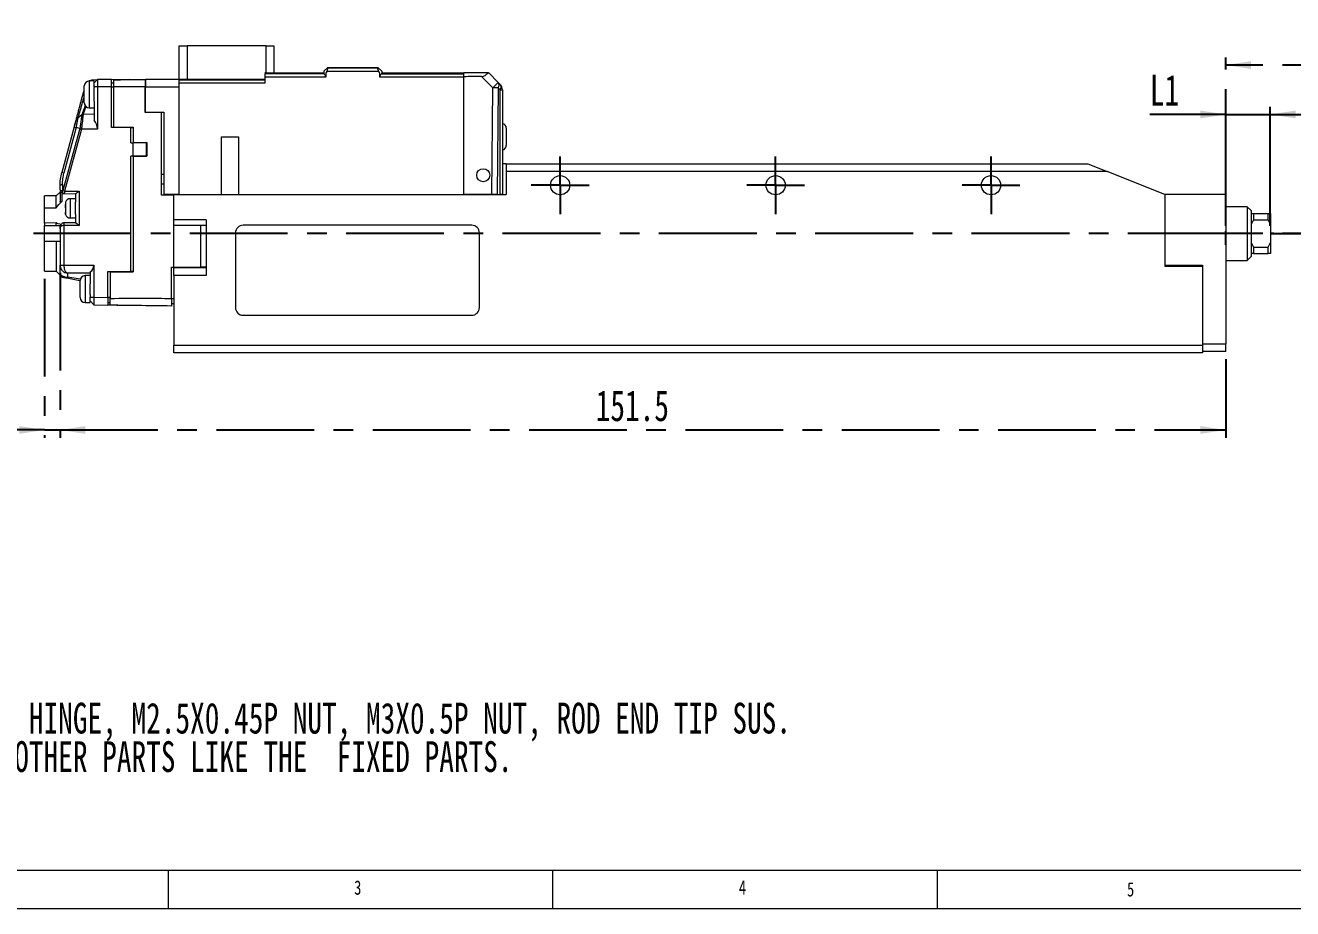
# Paper-space layout '시트2-ENG' of a CAD drawing. Header units: millimetres. Extents: x 5 to 415, y 5 to 292.
# Drawn here: x 91.4 to 256.1, y 5 to 119.8 of the extents above; entities that cross this region are included whole.
import ezdxf

# ---------------------------------------------------------------- set-up
doc = ezdxf.new("R2010")
doc.units = ezdxf.units.MM
doc.linetypes.add('CENTERX2', pattern=[20.32, 12.7, -2.54, 2.54, -2.54])
doc.layers.add('CENTER_LINE', color=7, linetype='CENTERX2')
doc.styles.add('SLDTEXTSTYLE0', font='TXT', dxfattribs={"width": 0.7})
doc.styles.add('SLDTEXTSTYLE3', font='TXT', dxfattribs={"width": 0.75})
doc.dimstyles.new('SLDDIMSTYLE0', dxfattribs={"dimtxt": 4, "dimasz": 3.302, "dimexe": 0, "dimexo": 0.0625, "dimgap": 1, "dimtad": 1, "dimrnd": 1e-09, "dimzin": 12, "dimdsep": 46, "dimtxsty": 'SLDTEXTSTYLE0', "dimsah": 1, "dimcen": 0.09, "dimadec": 0, "dimazin": 3, "dimtfac": 1, "dimtofl": 0, "dimtmove": 0, "dimatfit": 3, "dimfxl": 1, "dimfrac": 2, "dimtolj": 1, "dimtzin": 12, "dimarcsym": 0})
doc.dimstyles.new('SLDDIMSTYLE1', dxfattribs={"dimtxt": 4, "dimasz": 3.302, "dimexe": 0, "dimexo": 0.0625, "dimgap": 1, "dimtad": 1, "dimrnd": 1e-09, "dimzin": 12, "dimdsep": 46, "dimtxsty": 'SLDTEXTSTYLE0', "dimsah": 1, "dimcen": 0.09, "dimadec": 0, "dimazin": 3, "dimtfac": 1, "dimtmove": 0, "dimatfit": 0, "dimfxl": 1, "dimfrac": 2, "dimtolj": 1, "dimtzin": 12, "dimarcsym": 0})

# ---------------------------------------------------------------- blocks, each defined once
blk = doc.blocks.new('SW_NOTE_0_13')
at = {"layer": 'CENTER_LINE', "color": 0, "char_height": 4, "attachment_point": 1, "style": 'SLDTEXTSTYLE0'}
for s, insert in [('NOTE:', (0, 5.16)), ('1. ACCESSORY PART :  M2.5X0.45P SCREW, HINGE, M2.5X0.45P NUT, M3X0.5P NUT, ROD END TIP SUS.', (0, 0.16)), ('2. ACCESSORY PARTS TO BE CONNECTED TO OTHER PARTS LIKE THE  FIXED PARTS.', (0, -4.84)), ('3. UNSPECIFIED TOLERACNE TO BE 0.2MM', (0, -9.84))]:
    blk.add_mtext(s, dxfattribs=dict(at, insert=insert))
blk = doc.blocks.new('_D_61')
at = {"layer": 'CENTER_LINE'}
for p, q in [((95.94, 87.61), (95.94, 66.2)), ((93.94, 86.84), (93.94, 66.2)), ((93.94, 67.2), (86.08, 67.2)), ((93.94, 67.2), (95.94, 67.2)), ((95.94, 67.2), (102.29, 67.2))]:
    blk.add_line(p, q, dxfattribs=at)
for points in [[(93.94, 67.2), (90.64, 67.71), (90.64, 66.7)], [(95.94, 67.2), (99.25, 66.7), (99.25, 67.71)]]:
    blk.add_solid(points, dxfattribs=at)
at = {"layer": 'CENTER_LINE', "insert": (86.08, 72.36), "char_height": 4, "attachment_point": 1, "style": 'SLDTEXTSTYLE0'}
blk.add_mtext('2', dxfattribs=at)
blk = doc.blocks.new('_D_62')
at = {"layer": 'CENTER_LINE'}
for p, q in [((95.94, 87.61), (95.94, 66.2)), ((247.44, 76.41), (247.44, 66.2)), ((95.94, 67.2), (247.44, 67.2))]:
    blk.add_line(p, q, dxfattribs=at)
for points in [[(95.94, 67.2), (99.25, 66.7), (99.25, 67.71)], [(247.44, 67.2), (244.14, 67.71), (244.14, 66.7)]]:
    blk.add_solid(points, dxfattribs=at)
at = {"layer": 'CENTER_LINE', "insert": (165.56, 72.36), "char_height": 4, "attachment_point": 1, "style": 'SLDTEXTSTYLE0'}
blk.add_mtext('151.5', dxfattribs=at)
blk = doc.blocks.new('_D_63')
at = {"layer": 'CENTER_LINE'}
for p, q in [((247.44, 98.81), (247.44, 109.2)), ((253.24, 96.32), (253.24, 109.2)), ((247.44, 108.2), (237.59, 108.2)), ((247.44, 108.2), (253.24, 108.2)), ((253.24, 108.2), (259.59, 108.2))]:
    blk.add_line(p, q, dxfattribs=at)
for points in [[(247.44, 108.2), (244.14, 108.71), (244.14, 107.69)], [(253.24, 108.2), (256.55, 107.69), (256.55, 108.71)]]:
    blk.add_solid(points, dxfattribs=at)
at = {"layer": 'CENTER_LINE', "insert": (237.59, 113.35), "char_height": 4, "attachment_point": 1, "style": 'SLDTEXTSTYLE0'}
blk.add_mtext('L1', dxfattribs=at)
blk = doc.blocks.new('SW_CENTERMARKSYMBOL_20')
at = {"layer": 'CENTER_LINE', "color": 0}
for p, q in [((0, 2.5), (0, 3.75)), ((0, 0), (0, 2.5)), ((-2.5, 0), (-3.75, 0)), ((0, 0), (-2.5, 0)), ((0, 0), (0, -2.5)), ((0, 0), (2.5, 0)), ((2.5, 0), (3.75, 0)), ((0, -2.5), (0, -3.75))]:
    blk.add_line(p, q, dxfattribs=at)
blk = doc.blocks.new('SW_CENTERMARKSYMBOL_21')
at = {"layer": 'CENTER_LINE', "color": 0}
for p, q in [((0, 2.5), (0, 3.75)), ((0, 0), (0, 2.5)), ((-2.5, 0), (-3.75, 0)), ((0, 0), (-2.5, 0)), ((0, 0), (0, -2.5)), ((0, 0), (2.5, 0)), ((2.5, 0), (3.75, 0)), ((0, -2.5), (0, -3.75))]:
    blk.add_line(p, q, dxfattribs=at)
blk = doc.blocks.new('SW_CENTERMARKSYMBOL_22')
at = {"layer": 'CENTER_LINE', "color": 0}
for p, q in [((0, 2.5), (0, 3.75)), ((0, 0), (0, 2.5)), ((-2.5, 0), (-3.75, 0)), ((0, 0), (-2.5, 0)), ((0, 0), (0, -2.5)), ((0, 0), (2.5, 0)), ((2.5, 0), (3.75, 0)), ((0, -2.5), (0, -3.75))]:
    blk.add_line(p, q, dxfattribs=at)
blk = doc.blocks.new('_D_66')
at = {"layer": 'CENTER_LINE'}
for p, q in [((253.24, 93.72), (253.24, 109.21)), ((292.91, 93.72), (292.91, 109.21)), ((253.24, 108.21), (292.91, 108.21))]:
    blk.add_line(p, q, dxfattribs=at)
for points in [[(253.24, 108.21), (256.55, 107.7), (256.55, 108.71)], [(292.91, 108.21), (289.6, 108.71), (289.6, 107.7)]]:
    blk.add_solid(points, dxfattribs=at)
at = {"layer": 'CENTER_LINE', "insert": (270.47, 113.36), "char_height": 4, "attachment_point": 1, "style": 'SLDTEXTSTYLE0'}
blk.add_mtext('L3', dxfattribs=at)
blk = doc.blocks.new('_D_68')
at = {"layer": 'CENTER_LINE'}
for p, q in [((247.44, 93.72), (247.44, 115.62)), ((292.91, 93.72), (292.91, 115.62)), ((292.91, 114.62), (247.44, 114.62))]:
    blk.add_line(p, q, dxfattribs=at)
for points in [[(247.44, 114.62), (250.75, 114.12), (250.75, 115.13)], [(292.91, 114.62), (289.6, 115.13), (289.6, 114.12)]]:
    blk.add_solid(points, dxfattribs=at)
at = {"layer": 'CENTER_LINE', "insert": (267.57, 119.78), "char_height": 4, "attachment_point": 1, "style": 'SLDTEXTSTYLE0'}
blk.add_mtext('L2', dxfattribs=at)

psp = doc.layouts.new('시트2-ENG')

# ---------------------------------------------------------------- linework, layer by layer
at = {"color": 7, "linetype": 'Continuous', "lineweight": 18}
for p, q in [((111.444, 112.806), (111.444, 117.106)), ((112.444, 117.106), (112.444, 112.806)), ((122.744, 117.106), (112.444, 117.106)), ((122.744, 113.604), (122.744, 117.106)), ((123.744, 117.106), (123.744, 113.606)), ((130.744, 114.306), (130.245, 113.806)), ((137.39, 113.763), (130.598, 113.763)), ((130.744, 114.203), (130.744, 114.306)), ((130.744, 114.306), (137.244, 114.306)), ((137.244, 114.203), (130.744, 114.203)), ((137.744, 113.806), (137.244, 114.306)), ((100.394, 112.556), (99.744, 112.556)), ((100.022, 112.673), (99.869, 112.556)), ((100.022, 112.673), (99.869, 112.556)), ((99.869, 112.556), (99.994, 112.652)), ((100.172, 112.714), (100.794, 112.725)), ((100.794, 112.725), (100.394, 112.318)), ((100.394, 112.318), (100.394, 112.556)), ((100.394, 111.806), (100.394, 112.318)), ((102.644, 112.757), (100.794, 112.725)), ((100.794, 112.725), (100.794, 111.806)), ((102.644, 112.757), (104.944, 112.798)), ((102.644, 111.806), (102.644, 112.757)), ((102.944, 112.263), (102.644, 112.263)), ((104.944, 112.798), (104.944, 112.735)), ((107.044, 112.806), (122.544, 112.806)), ((122.544, 112.675), (111.444, 112.675)), ((122.544, 112.249), (111.444, 112.249)), ((122.739, 113.606), (122.544, 113.606)), ((130.245, 113.491), (122.544, 113.49)), ((122.544, 113.057), (122.544, 112.249)), ((130.478, 113.057), (122.544, 113.057)), ((122.744, 113.606), (130.244, 113.606)), ((130.474, 113.306), (130.407, 113.306)), ((130.474, 113.306), (130.478, 113.057)), ((137.511, 113.057), (137.515, 113.306)), ((148.444, 113.057), (137.511, 113.057)), ((137.515, 113.306), (137.582, 113.306)), ((137.744, 113.606), (148.444, 113.606)), ((137.744, 113.491), (148.444, 113.49)), ((151.626, 113.606), (148.444, 113.606)), ((148.444, 113.106), (148.444, 113.606)), ((148.444, 97.806), (148.444, 113.106)), ((152.193, 111.662), (150.715, 113.139)), ((151.656, 113.594), (152.891, 112.36)), ((152.891, 112.36), (153.152, 112.099)), ((99.094, 109.706), (99.094, 111.906)), ((100.794, 111.806), (100.394, 111.806)), ((100.394, 111.806), (100.394, 111.688)), ((100.394, 109.925), (100.394, 111.688)), ((100.794, 111.806), (100.794, 106.306)), ((102.644, 111.806), (100.794, 111.806)), ((102.644, 106.504), (102.644, 111.806)), ((102.644, 111.806), (102.944, 111.806)), ((102.944, 106.554), (102.944, 111.806)), ((107.044, 111.806), (106.994, 111.806)), ((106.994, 108.459), (106.994, 111.806)), ((107.044, 111.806), (111.444, 111.806)), ((107.044, 108.506), (107.044, 111.806)), ((111.444, 97.806), (111.444, 111.806)), ((152.071, 97.806), (152.193, 111.662)), ((152.891, 111.653), (152.769, 97.806)), ((153.152, 111.392), (152.891, 111.653)), ((153.152, 97.806), (153.152, 111.392)), ((153.152, 111.392), (153.444, 111.392)), ((153.444, 111.392), (153.444, 97.806)), ((99.744, 109.056), (100.394, 109.056)), ((100.394, 109.925), (100.394, 107.477)), ((106.994, 109.806), (107.044, 109.806)), ((98.037, 107.461), (97.936, 107.237)), ((97.949, 107.268), (97.937, 107.223)), ((97.957, 107.265), (97.962, 107.265)), ((98.293, 107.772), (98.172, 107.643)), ((98.283, 107.724), (98.293, 107.772)), ((98.761, 108.131), (98.293, 107.772)), ((100.394, 108.218), (98.938, 108.193)), ((109.144, 108.459), (106.994, 108.459)), ((107.044, 108.506), (109.444, 108.506)), ((109.144, 97.706), (109.144, 108.459)), ((109.444, 108.459), (109.144, 108.459)), ((109.444, 108.506), (109.444, 97.806)), ((97.762, 106.591), (96.169, 100.646)), ((98.523, 106.36), (96.326, 98.306)), ((98.039, 106.489), (96.452, 100.57)), ((98.724, 106.306), (96.525, 98.251)), ((98.523, 106.36), (98.039, 106.489)), ((100.794, 106.306), (98.724, 106.306)), ((105.144, 106.504), (102.644, 106.504)), ((102.944, 106.554), (102.944, 106.504)), ((102.944, 106.554), (105.444, 106.554)), ((105.144, 104.534), (105.144, 106.504)), ((105.144, 106.504), (105.444, 106.504)), ((105.444, 106.554), (105.444, 104.554)), ((153.944, 106.406), (153.944, 105.306)), ((105.144, 104.534), (105.444, 104.534)), ((105.444, 104.554), (105.444, 104.534)), ((105.444, 104.554), (107.244, 104.554)), ((105.444, 102.794), (105.444, 104.534)), ((107.194, 104.534), (105.444, 104.534)), ((107.194, 102.794), (107.194, 104.534)), ((107.244, 104.554), (107.244, 102.774)), ((116.944, 105.306), (119.144, 105.306)), ((116.944, 97.806), (116.944, 105.306)), ((119.144, 105.306), (119.144, 97.806)), ((153.944, 105.306), (153.944, 104.206)), ((105.444, 102.794), (105.144, 102.794)), ((105.144, 87.806), (105.144, 102.794)), ((105.444, 102.794), (107.194, 102.794)), ((105.444, 102.794), (105.444, 102.774)), ((105.444, 102.774), (105.444, 87.756)), ((107.244, 102.774), (105.444, 102.774)), ((96.452, 100.57), (96.169, 100.646)), ((153.944, 101.804), (153.444, 101.804)), ((153.944, 101.804), (153.944, 100.804)), ((153.944, 101.804), (229.544, 101.804)), ((153.944, 100.804), (153.944, 97.804)), ((232.044, 100.804), (153.944, 100.804)), ((229.544, 101.804), (232.044, 100.804)), ((239.544, 97.804), (232.044, 100.804)), ((95.944, 98.413), (95.944, 98.937)), ((96.261, 99.12), (96.261, 98.263)), ((109.144, 100.456), (109.444, 100.456)), ((109.444, 99.157), (109.144, 99.157)), ((95.444, 97.613), (93.944, 97.613)), ((93.944, 96.086), (93.944, 97.613)), ((95.944, 98.123), (95.444, 97.613)), ((95.444, 96.058), (95.444, 97.613)), ((96.261, 98.263), (96.245, 98.266)), ((96.396, 97.918), (96.472, 97.911)), ((96.445, 97.908), (97.961, 97.882)), ((96.472, 97.913), (96.461, 97.912)), ((96.525, 98.251), (98.436, 98.251)), ((97.944, 97.254), (97.244, 97.254)), ((97.944, 97.882), (97.944, 96.783)), ((98.436, 98.251), (98.436, 93.761)), ((110.744, 97.706), (109.144, 97.706)), ((111.444, 97.806), (109.444, 97.806)), ((109.444, 97.706), (109.444, 97.806)), ((110.744, 94.504), (110.744, 97.804)), ((110.744, 97.804), (153.944, 97.804)), ((111.444, 97.806), (116.944, 97.806)), ((113.98, 97.806), (113.98, 97.804)), ((116.144, 97.804), (116.144, 97.806)), ((119.144, 97.806), (148.444, 97.806)), ((123.944, 97.806), (123.944, 97.804)), ((125.944, 97.806), (125.944, 97.804)), ((148.444, 97.804), (148.444, 97.806)), ((152.071, 97.806), (148.444, 97.806)), ((149.144, 97.804), (149.144, 97.806)), ((152.769, 97.806), (152.071, 97.806)), ((152.769, 97.806), (153.152, 97.806)), ((153.444, 97.806), (153.152, 97.806)), ((239.544, 97.806), (239.544, 88.636)), ((247.444, 97.806), (239.544, 97.806)), ((239.544, 97.804), (239.544, 88.504)), ((247.444, 97.806), (247.444, 78.406)), ((93.944, 94.095), (93.944, 96.086)), ((93.944, 96.086), (95.444, 96.058)), ((96.661, 96.795), (96.644, 96.652)), ((96.644, 96.652), (96.644, 96.446)), ((96.644, 96.446), (96.653, 96.479)), ((96.644, 96.337), (96.644, 96.446)), ((96.644, 96.178), (96.644, 96.337)), ((96.644, 96.069), (96.644, 96.178)), ((96.653, 95.973), (96.644, 95.939)), ((96.644, 95.939), (96.644, 95.515)), ((97.944, 96.401), (97.944, 96.783)), ((97.944, 95.225), (97.944, 96.401)), ((250.244, 96.204), (247.444, 96.204)), ((250.744, 95.704), (250.244, 96.204)), ((250.244, 96.204), (250.244, 89.244)), ((250.744, 95.704), (250.744, 89.744)), ((95.444, 94.132), (93.944, 94.095)), ((93.944, 94.095), (93.944, 93.774)), ((95.444, 93.774), (95.444, 94.132)), ((97.96, 94.131), (96.432, 94.104)), ((96.644, 95.515), (96.661, 95.372)), ((96.644, 95.356), (96.644, 95.515)), ((96.661, 95.213), (96.644, 95.356)), ((96.661, 95.372), (96.661, 95.213)), ((97.244, 94.754), (97.944, 94.754)), ((97.944, 95.225), (97.944, 94.13)), ((114.944, 94.504), (110.744, 94.504)), ((110.744, 93.756), (110.744, 94.504)), ((114.944, 94.504), (114.944, 87.254)), ((250.744, 95.324), (251.044, 95.324)), ((251.044, 94.502), (250.744, 93.891)), ((251.044, 95.324), (251.044, 94.502)), ((251.044, 95.324), (252.944, 95.324)), ((251.044, 94.502), (252.944, 94.502)), ((252.944, 94.502), (252.944, 95.324)), ((252.944, 95.324), (253.244, 95.324)), ((253.244, 93.891), (252.944, 94.502)), ((253.244, 95.324), (253.244, 93.891)), ((253.244, 93.891), (253.244, 91.557)), ((93.944, 93.774), (95.444, 93.774)), ((93.944, 91.674), (93.944, 93.774)), ((95.444, 93.774), (96.001, 93.774)), ((95.944, 93.349), (95.944, 93.774)), ((95.944, 93.522), (95.944, 88.606)), ((96.436, 93.761), (96.436, 88.606)), ((98.436, 93.761), (96.436, 93.761)), ((110.744, 88.356), (110.744, 93.756)), ((114.194, 93.756), (110.744, 93.756)), ((114.194, 93.756), (114.194, 88.356)), ((114.944, 93.756), (114.194, 93.756)), ((118.744, 92.804), (118.744, 83.104)), ((149.444, 93.804), (119.744, 93.804)), ((150.444, 83.104), (150.444, 92.804)), ((93.944, 87.836), (93.944, 91.674)), ((95.444, 91.674), (93.944, 91.674)), ((95.444, 91.674), (95.444, 87.836)), ((95.944, 91.674), (95.444, 91.674)), ((250.744, 91.557), (251.044, 90.946)), ((251.044, 90.946), (252.944, 90.946)), ((251.044, 90.946), (251.044, 90.124)), ((252.944, 90.946), (253.244, 91.557)), ((252.944, 90.124), (252.944, 90.946)), ((253.244, 91.557), (253.244, 90.124)), ((247.444, 89.244), (250.244, 89.244)), ((250.244, 89.244), (250.744, 89.744)), ((251.044, 90.124), (250.744, 90.124)), ((251.044, 90.124), (252.944, 90.124)), ((253.244, 90.124), (252.944, 90.124)), ((93.944, 87.836), (95.444, 87.836)), ((95.444, 87.836), (96.027, 87.241)), ((95.944, 88.606), (96.436, 88.606)), ((95.944, 87.516), (95.944, 88.606)), ((96.436, 88.606), (100.344, 88.606)), ((96.944, 87.606), (99.844, 87.606)), ((96.944, 87.049), (96.944, 87.606)), ((99.844, 87.74), (99.844, 86.208)), ((100.344, 88.606), (100.344, 84.46)), ((102.144, 87.806), (105.144, 87.806)), ((102.144, 84.429), (102.144, 87.806)), ((102.444, 87.756), (102.444, 87.806)), ((102.444, 87.756), (105.444, 87.756)), ((102.444, 87.756), (102.444, 84.306)), ((105.444, 87.806), (105.144, 87.806)), ((110.444, 88.356), (110.744, 88.356)), ((110.444, 84.306), (110.444, 88.356)), ((110.744, 88.356), (114.194, 88.356)), ((110.744, 87.254), (110.744, 88.356)), ((114.944, 88.254), (110.744, 88.254)), ((114.944, 88.356), (114.194, 88.356)), ((239.544, 88.636), (244.444, 88.636)), ((239.544, 88.504), (244.444, 88.504)), ((244.444, 88.636), (244.444, 78.406)), ((244.444, 88.504), (244.444, 78.204)), ((98.533, 86.589), (96.846, 86.926)), ((98.544, 85.266), (98.544, 86.604)), ((99.844, 87.254), (99.194, 87.254)), ((99.844, 85.125), (99.844, 86.208)), ((110.744, 87.254), (110.744, 78.204)), ((114.944, 87.254), (110.744, 87.254)), ((98.544, 84.404), (98.544, 85.266)), ((99.844, 84.8), (99.844, 85.125)), ((99.844, 84.8), (99.844, 84.46)), ((99.844, 83.754), (99.844, 84.46)), ((99.844, 84.46), (100.344, 84.46)), ((100.344, 84.46), (102.144, 84.429)), ((102.144, 84.429), (102.144, 83.429)), ((102.444, 84.424), (102.144, 84.424)), ((110.444, 84.306), (110.744, 84.306)), ((99.194, 83.754), (99.844, 83.754)), ((99.844, 83.969), (100.348, 83.457)), ((99.844, 83.969), (100.348, 83.457)), ((99.857, 83.956), (99.844, 83.969)), ((100.344, 83.46), (102.144, 83.429)), ((102.444, 83.724), (102.144, 83.724)), ((103.444, 83.406), (102.144, 83.429)), ((110.744, 83.606), (110.444, 83.606)), ((119.744, 82.104), (149.444, 82.104)), ((110.744, 78.204), (244.444, 78.204)), ((110.744, 77.204), (110.744, 78.204)), ((244.444, 78.406), (247.444, 78.406)), ((244.444, 78.204), (244.444, 77.204)), ((247.444, 77.406), (247.444, 78.406)), ((244.444, 77.204), (110.744, 77.204)), ((247.444, 77.406), (244.444, 77.406)), ((10, 10), (410.25, 10)), ((110, 10), (110, 5)), ((160, 5), (160, 10)), ((210, 5), (210, 10)), ((5, 5), (415, 5))]:
    psp.add_line(p, q, dxfattribs=at)
at = {"color": 8, "linetype": 'Continuous', "lineweight": 18}
for p, q in [((99.744, 112.556), (99.744, 109.056)), ((107.244, 103.628), (107.194, 103.628)), ((107.194, 103.288), (107.244, 103.288)), ((97.244, 97.254), (97.244, 96.401)), ((97.244, 96.401), (97.244, 94.754)), ((98.575, 86.785), (96.944, 87.049)), ((99.194, 87.254), (99.194, 85.125)), ((99.194, 85.125), (99.194, 83.754))]:
    psp.add_line(p, q, dxfattribs=at)
at = {"color": 7, "linetype": 'Continuous', "lineweight": 18, "flags": 128}
for points in [[(152.193, 111.662), (152.329, 111.798), (152.46, 111.929), (152.581, 112.05), (152.687, 112.156), (152.774, 112.243), (152.838, 112.307), (152.878, 112.347), (152.891, 112.36)], [(95.944, 98.937), (95.95, 98.963), (95.965, 98.988), (95.991, 99.013), (96.027, 99.037), (96.073, 99.06), (96.127, 99.082), (96.19, 99.102), (96.261, 99.12)], [(96.944, 87.049), (96.931, 87.019), (96.918, 86.994), (96.904, 86.972), (96.892, 86.954), (96.879, 86.94), (96.868, 86.931), (96.857, 86.926), (96.846, 86.926)]]:
    psp.add_lwpolyline(points, dxfattribs=at)
at = {"color": 8, "linetype": 'Continuous', "lineweight": 18, "flags": 128}
psp.add_lwpolyline([(95.944, 98.413), (95.95, 98.356), (95.965, 98.305)], dxfattribs=at)
at = {"color": 7, "linetype": 'Continuous', "lineweight": 18}
for centre, radius in [((150.944, 100.306), 0.85), ((160.944, 99.004), 1.25), ((188.944, 99.004), 1.25), ((216.944, 99.004), 1.25)]:
    psp.add_circle(centre, radius, dxfattribs=at)
for centre, radius, start, end in [((99.744, 111.906), 0.65, 90, 180), ((152.383, 112.006), 0.619, 325.14306, 34.85694), ((152.644, 111.746), 0.619, 325.14306, 34.85694), ((152.444, 111.392), 1, 0, 45), ((151.483, 26.923), 84.741, 89.04802, 89.52025), ((99.744, 109.706), 0.65, 180, 270), ((153.294, 106.406), 0.65, 0, 76.65764), ((153.294, 104.206), 0.65, 283.34236, 0), ((109.283, 145.038), 48.494, 254.50273, 254.74739), ((97.244, 96.654), 0.6, 90, 167.14802), ((97.244, 95.354), 0.6, 193.5835, 270), ((119.744, 92.804), 1, 90, 180), ((149.444, 92.804), 1, 0, 90), ((96.444, 87.516), 0.5, 180, 258.69007), ((99.344, 88.606), 1, 300.00504, 360), ((99.194, 86.604), 0.65, 90, 180), ((99.194, 84.404), 0.65, 180, 270), ((119.744, 83.104), 1, 180, 270), ((149.444, 83.104), 1, 270, 0)]:
    psp.add_arc(centre, radius, start, end, dxfattribs=at)
for centre, major_axis, ratio, start_param, end_param in [((248.229, 112.606), (114.589, -0.009), 0.0087265, 2.5886711, 2.6276429), ((98.941, 106.306), (0, 1.886), 0.9828419, 4.712389, 5.3816768)]:
    psp.add_ellipse(centre, major_axis=major_axis, ratio=ratio, start_param=start_param, end_param=end_param, dxfattribs=at)
for points in [[(111.444, 117.106), (111.459, 117.106), (111.49, 117.106), (111.721, 117.106), (112.051, 117.106), (112.313, 117.106), (112.444, 117.106)], [(122.744, 117.106), (122.876, 117.106), (123.138, 117.106), (123.468, 117.106), (123.699, 117.106), (123.729, 117.106), (123.744, 117.106)], [(99.994, 112.652), (100.022, 112.67), (100.076, 112.705), (100.14, 112.711), (100.172, 112.714)], [(107.044, 112.806), (107.044, 112.791), (107.044, 112.761), (107.044, 112.53), (107.044, 112.199), (107.044, 111.937), (107.044, 111.806)], [(111.444, 111.806), (111.444, 111.894), (111.444, 112.069), (111.444, 112.313), (111.444, 112.527), (111.444, 112.625), (111.444, 112.675)], [(122.544, 113.49), (122.544, 113.466), (122.544, 113.419), (122.544, 113.313), (122.544, 113.19), (122.544, 113.101), (122.544, 113.057)], [(148.444, 113.057), (148.444, 113.101), (148.444, 113.19), (148.444, 113.313), (148.444, 113.419), (148.444, 113.466), (148.444, 113.49)], [(96.653, 96.479), (96.65, 96.395), (96.643, 96.226), (96.65, 96.058), (96.653, 95.973)]]:
    psp.add_open_spline(points, degree=3, dxfattribs=at)
for points, knots in [([(130.245, 113.806), (130.245, 113.802), (130.245, 113.794), (130.245, 113.726), (130.245, 113.625), (130.245, 113.536), (130.245, 113.491)], [0, 0, 0, 0, 0.2498264, 0.4997685, 0.7498264, 1, 1, 1, 1]), ([(130.598, 113.763), (130.562, 113.688), (130.492, 113.543), (130.48, 113.383), (130.474, 113.306)], [0, 0, 0, 0, 0.5233128, 1, 1, 1, 1]), ([(130.598, 113.763), (130.621, 113.809), (130.664, 113.899), (130.71, 114.026), (130.739, 114.133), (130.743, 114.18), (130.744, 114.203)], [0, 0, 0, 0, 0.2683311, 0.5220653, 0.7646878, 1, 1, 1, 1]), ([(137.244, 114.306), (137.244, 114.302), (137.244, 114.293), (137.244, 114.233), (137.244, 114.203)], [0, 0, 0, 0, 0.5000079, 1, 1, 1, 1]), ([(137.39, 113.763), (137.368, 113.809), (137.324, 113.899), (137.279, 114.026), (137.25, 114.133), (137.246, 114.18), (137.244, 114.203)], [0, 0, 0, 0, 0.268398, 0.5221781, 0.7647473, 1, 1, 1, 1]), ([(137.515, 113.306), (137.509, 113.383), (137.497, 113.543), (137.427, 113.688), (137.39, 113.763)], [0, 0, 0, 0, 0.4793147, 1, 1, 1, 1]), ([(137.744, 113.806), (137.744, 113.802), (137.744, 113.794), (137.744, 113.726), (137.744, 113.625), (137.744, 113.536), (137.744, 113.491)], [0, 0, 0, 0, 0.2498829, 0.4998439, 0.7498829, 1, 1, 1, 1]), ([(102.944, 112.711), (103.7, 112.72), (105.05, 112.737), (106.4, 112.753), (106.994, 112.761)], [0, 0, 0, 0, 0.5600038, 1, 1, 1, 1]), ([(102.944, 111.806), (102.944, 111.908), (102.944, 112.112), (102.944, 112.383), (102.944, 112.587), (102.944, 112.696), (102.944, 112.707), (102.944, 112.711)], [0, 0, 0, 0, 0.2147016, 0.4294041, 0.6440889, 0.8587662, 1, 1, 1, 1]), ([(106.994, 112.761), (106.994, 112.75), (106.994, 112.729), (106.994, 112.564), (106.994, 112.322), (106.994, 112.054), (106.994, 111.877), (106.994, 111.806)], [0, 0, 0, 0, 0.2147025, 0.4294057, 0.6440908, 0.8587685, 1, 1, 1, 1]), ([(130.407, 113.306), (130.384, 113.341), (130.333, 113.418), (130.276, 113.465), (130.245, 113.491)], [0, 0, 0, 0, 0.4537894, 1, 1, 1, 1]), ([(130.478, 113.057), (130.474, 113.101), (130.466, 113.193), (130.427, 113.267), (130.407, 113.306)], [0, 0, 0, 0, 0.4781153, 1, 1, 1, 1]), ([(137.511, 113.057), (137.515, 113.102), (137.523, 113.193), (137.562, 113.268), (137.582, 113.306)], [0, 0, 0, 0, 0.4842701, 1, 1, 1, 1]), ([(137.582, 113.306), (137.602, 113.337), (137.652, 113.414), (137.709, 113.462), (137.743, 113.491)], [0, 0, 0, 0, 0.3957078, 1, 1, 1, 1]), ([(150.715, 113.139), (150.799, 113.145), (150.968, 113.158), (151.202, 113.273), (151.383, 113.424), (151.527, 113.557), (151.614, 113.617), (151.645, 113.601), (151.656, 113.594)], [0, 0, 0, 0, 0.1540722, 0.3092067, 0.4883347, 0.6715016, 0.8782308, 1, 1, 1, 1]), ([(99.018, 111.276), (98.973, 111.11), (98.883, 110.774), (98.755, 110.294), (98.634, 109.843), (98.499, 109.339), (98.35, 108.784), (98.202, 108.231), (98.089, 107.808), (98.042, 107.633), (98.022, 107.56)], [0, 0, 0, 0, 0.1071508, 0.2164489, 0.3129635, 0.4090327, 0.5672951, 0.7248467, 0.8868274, 1, 1, 1, 1]), ([(99.094, 111.216), (99.091, 111.218), (99.019, 111.247), (99.019, 111.262), (99.018, 111.276)], [0, 0, 0, 0, 0.0545203, 1, 1, 1, 1]), ([(106.994, 111.806), (106.238, 111.807), (104.888, 111.809), (103.538, 111.807), (102.944, 111.806)], [0, 0, 0, 0, 0.560005, 1, 1, 1, 1]), ([(97.913, 107.153), (97.91, 107.143), (97.902, 107.113), (97.883, 107.04), (97.856, 106.94), (97.816, 106.791), (97.784, 106.67), (97.762, 106.591)], [0, 0, 0, 0, 0.0912456, 0.2751575, 0.4572235, 0.6427126, 1, 1, 1, 1]), ([(97.937, 107.223), (97.931, 107.201), (97.918, 107.155), (97.898, 107.079), (97.888, 107.041)], [0, 0, 0, 0, 0.4982278, 1, 1, 1, 1]), ([(98.029, 107.424), (98.019, 107.421), (98.001, 107.415), (97.976, 107.356), (97.964, 107.328)], [0, 0, 0, 0, 0.5271323, 1, 1, 1, 1]), ([(98.281, 107.726), (98.241, 107.699), (98.119, 107.614), (98.047, 107.485), (97.998, 107.398)], [0, 0, 0, 0, 0.3272289, 1, 1, 1, 1]), ([(98.28, 107.736), (98.266, 107.727), (98.232, 107.705), (98.207, 107.675), (98.191, 107.658)], [0, 0, 0, 0, 0.41758472, 1, 1, 1, 1]), ([(98.761, 108.131), (98.757, 108.104), (98.751, 108.05), (98.696, 107.64), (98.618, 107.055), (98.555, 106.592), (98.523, 106.36)], [0, 0, 0, 0, 0.2502245, 0.5000044, 0.7497637, 1, 1, 1, 1]), ([(98.938, 108.193), (98.936, 108.178), (98.933, 108.147), (98.908, 107.921), (98.876, 107.63), (98.839, 107.301), (98.788, 106.857), (98.747, 106.502), (98.724, 106.306)], [0, 0, 0, 0, 0.180061, 0.3783653, 0.5057387, 0.6399103, 0.8012057, 1, 1, 1, 1]), ([(98.761, 108.131), (98.788, 108.148), (98.842, 108.183), (98.906, 108.19), (98.938, 108.193)], [0, 0, 0, 0, 0.5027423, 1, 1, 1, 1]), ([(97.762, 106.591), (97.774, 106.582), (97.798, 106.566), (97.958, 106.515), (98.039, 106.489)], [0, 0, 0, 0, 0.4986396, 1, 1, 1, 1]), ([(97.888, 107.041), (97.882, 107.021), (97.862, 106.946), (97.818, 106.782), (97.781, 106.643), (97.763, 106.575)], [0, 0, 0, 0, 0.1571878, 0.5845916, 1, 1, 1, 1]), ([(98.523, 106.36), (98.537, 106.356), (98.565, 106.349), (98.617, 106.344), (98.664, 106.331), (98.699, 106.314), (98.717, 106.308), (98.724, 106.306)], [0, 0, 0, 0, 0.2498864, 0.4999256, 0.7479591, 0.9077936, 1, 1, 1, 1]), ([(95.944, 98.937), (95.954, 99.226), (95.972, 99.797), (96.104, 100.365), (96.169, 100.646)], [0, 0, 0, 0, 0.5044166, 1, 1, 1, 1]), ([(96.261, 99.12), (96.269, 99.364), (96.284, 99.847), (96.397, 100.33), (96.452, 100.57)], [0, 0, 0, 0, 0.5041531, 1, 1, 1, 1]), ([(95.944, 98.413), (95.958, 98.398), (95.985, 98.366), (96.155, 98.301), (96.245, 98.266)], [0, 0, 0, 0, 0.4709453, 1, 1, 1, 1]), ([(95.944, 98.413), (95.944, 98.348), (95.944, 98.209), (95.944, 97.829), (95.944, 97.586), (95.944, 97.478), (95.944, 97.25), (95.944, 97.011), (95.944, 96.882)], [0, 0, 0, 0, 0.30916, 0.6649621, 0.6677495, 0.6893737, 0.8325699, 1, 1, 1, 1]), ([(95.951, 98.352), (95.958, 98.323), (95.972, 98.267), (96.045, 98.166), (96.146, 98.064), (96.238, 98), (96.284, 97.968)], [0, 0, 0, 0, 0.2606149, 0.5128378, 0.7584656, 1, 1, 1, 1]), ([(96.326, 98.306), (96.325, 98.303), (96.322, 98.296), (96.314, 98.283), (96.3, 98.271), (96.281, 98.262), (96.268, 98.263), (96.261, 98.263)], [0, 0, 0, 0, 0.1072724, 0.2162658, 0.4632621, 0.7330696, 1, 1, 1, 1]), ([(96.303, 97.954), (96.321, 97.944), (96.357, 97.926), (96.396, 97.917), (96.415, 97.913)], [0, 0, 0, 0, 0.5187046, 1, 1, 1, 1]), ([(98.436, 98.251), (98.435, 98.25), (98.393, 98.214), (98.292, 98.126), (98.154, 98.009), (98.047, 97.926), (97.986, 97.887), (97.969, 97.885), (97.961, 97.884)], [0, 0, 0, 0, 0.005863, 0.218298, 0.5267317, 0.7484425, 0.8905948, 1, 1, 1, 1]), ([(95.444, 96.058), (95.671, 96.342), (95.925, 96.662), (96.208, 96.926), (96.239, 96.955)], [0, 0, 0, 0, 0.8886533, 1, 1, 1, 1]), ([(96.239, 96.955), (96.19, 96.914), (96.12, 96.854), (96.031, 96.814), (95.979, 96.811), (95.949, 96.836), (95.946, 96.867), (95.944, 96.882)], [0, 0, 0, 0, 0.3815475, 0.5501155, 0.7202658, 0.8678613, 1, 1, 1, 1]), ([(96.094, 93.913), (95.962, 93.926), (95.728, 93.948), (95.53, 94.076), (95.444, 94.132)], [0, 0, 0, 0, 0.5657778, 1, 1, 1, 1]), ([(96.442, 94.104), (96.404, 94.101), (96.333, 94.095), (96.22, 94.051), (96.105, 93.967), (96.014, 93.841), (95.976, 93.712), (95.97, 93.634), (95.968, 93.599)], [0, 0, 0, 0, 0.1478887, 0.2761093, 0.4710952, 0.6950262, 0.8654445, 1, 1, 1, 1]), ([(96.436, 94.104), (96.436, 94.099), (96.436, 94.089), (96.436, 94.009), (96.436, 93.896), (96.436, 93.806), (96.436, 93.761)], [0, 0, 0, 0, 0.2500001, 0.5000001, 0.7500001, 1, 1, 1, 1]), ([(97.96, 94.131), (97.972, 94.127), (97.998, 94.12), (98.077, 94.065), (98.202, 93.963), (98.332, 93.852), (98.416, 93.779), (98.435, 93.762), (98.436, 93.761)], [0, 0, 0, 0, 0.1584332, 0.3158466, 0.5629952, 0.901208, 0.9941385, 1, 1, 1, 1]), ([(96.436, 93.761), (96.403, 93.761), (96.338, 93.759), (96.244, 93.746), (96.157, 93.726), (96.059, 93.688), (95.965, 93.623), (95.952, 93.556), (95.944, 93.522)], [0, 0, 0, 0, 0.1194981, 0.2397405, 0.3615359, 0.4856629, 0.7308174, 1, 1, 1, 1]), ([(95.944, 88.606), (95.954, 88.501), (95.974, 88.284), (96.113, 88.031), (96.28, 87.849), (96.455, 87.726), (96.68, 87.628), (96.849, 87.614), (96.944, 87.606)], [0, 0, 0, 0, 0.1901828, 0.3915873, 0.5188967, 0.6598588, 0.8073446, 1, 1, 1, 1]), ([(95.944, 87.516), (95.951, 87.485), (95.964, 87.431), (96.053, 87.343), (96.166, 87.266), (96.342, 87.18), (96.601, 87.091), (96.832, 87.063), (96.944, 87.049)], [0, 0, 0, 0, 0.1822975, 0.3221171, 0.4576091, 0.5740432, 0.7917571, 1, 1, 1, 1]), ([(96.436, 88.606), (96.441, 88.501), (96.451, 88.284), (96.521, 88.031), (96.606, 87.849), (96.695, 87.726), (96.81, 87.628), (96.896, 87.614), (96.944, 87.606)], [0, 0, 0, 0, 0.1901815, 0.391587, 0.5188144, 0.6598591, 0.8072141, 1, 1, 1, 1]), ([(96.846, 86.926), (96.812, 86.933), (96.743, 86.947), (96.641, 86.967), (96.55, 86.985), (96.45, 87.005), (96.365, 87.022), (96.353, 87.025), (96.346, 87.026)], [0, 0, 0, 0, 0.1182451, 0.2358313, 0.3516565, 0.4796451, 0.73658, 1, 1, 1, 1]), ([(99.844, 83.969), (99.844, 83.974), (99.844, 83.985), (99.844, 84.068), (99.844, 84.192), (99.844, 84.331), (99.844, 84.423), (99.844, 84.46)], [0, 0, 0, 0, 0.212202, 0.4239986, 0.6415206, 0.855071, 1, 1, 1, 1]), ([(100.344, 84.46), (100.343, 84.345), (100.341, 84.118), (100.341, 83.817), (100.341, 83.593), (100.341, 83.477), (100.344, 83.465), (100.344, 83.46)], [0, 0, 0, 0, 0.21989695, 0.43451221, 0.64918473, 0.8639199, 1, 1, 1, 1]), ([(102.444, 83.724), (102.444, 83.732), (102.444, 83.747), (102.444, 83.867), (102.444, 84.045), (102.444, 84.242), (102.444, 84.372), (102.444, 84.424)], [0, 0, 0, 0, 0.2142431, 0.4295233, 0.6428533, 0.8588539, 1, 1, 1, 1]), ([(102.444, 84.306), (103.938, 84.308), (106.604, 84.31), (109.271, 84.307), (110.444, 84.306)], [0, 0, 0, 0, 0.5600041, 1, 1, 1, 1]), ([(102.444, 83.408), (102.444, 83.418), (102.444, 83.438), (102.444, 83.592), (102.444, 83.82), (102.444, 84.073), (102.444, 84.24), (102.444, 84.306)], [0, 0, 0, 0, 0.2147016, 0.4294041, 0.6440889, 0.8587662, 1, 1, 1, 1]), ([(110.444, 84.306), (110.444, 84.194), (110.444, 83.97), (110.444, 83.672), (110.444, 83.446), (110.444, 83.327), (110.444, 83.315), (110.444, 83.31)], [0, 0, 0, 0, 0.21470351, 0.42940779, 0.64409272, 0.85877025, 1, 1, 1, 1]), ([(110.444, 83.31), (108.951, 83.328), (106.284, 83.361), (103.618, 83.393), (102.444, 83.408)], [0, 0, 0, 0, 0.5600047, 1, 1, 1, 1])]:
    psp.add_open_spline(points, degree=3, knots=knots, dxfattribs=at)
at = {"color": 8, "linetype": 'Continuous', "lineweight": 18}
for points, knots in [([(99.994, 112.652), (99.994, 112.648), (99.992, 112.64), (99.986, 112.58), (99.983, 112.556)], [0, 0, 0, 0, 0.606351, 1, 1, 1, 1]), ([(100.157, 112.556), (100.159, 112.572), (100.171, 112.7), (100.171, 112.708), (100.172, 112.714)], [0, 0, 0, 0, 0.1250824, 1, 1, 1, 1]), ([(98.293, 107.772), (98.297, 107.785), (98.304, 107.811), (98.367, 108.023), (98.463, 108.348), (98.591, 108.782), (98.744, 109.302), (98.914, 109.876), (99.035, 110.284), (99.094, 110.484)], [0, 0, 0, 0, 0.143144, 0.287166, 0.4309864, 0.5749572, 0.7186365, 0.8624939, 1, 1, 1, 1]), ([(99.207, 109.363), (99.179, 109.284), (99.079, 109.007), (98.929, 108.598), (98.788, 108.208), (98.77, 108.156), (98.761, 108.131)], [0, 0, 0, 0, 0.1071852, 0.3745158, 0.6892724, 1, 1, 1, 1]), ([(98.938, 108.193), (98.943, 108.204), (98.953, 108.227), (99.018, 108.399), (99.123, 108.67), (99.226, 108.934), (99.31, 109.151), (99.334, 109.213)], [0, 0, 0, 0, 0.2300868, 0.4530243, 0.6742392, 0.9073426, 1, 1, 1, 1]), ([(98.039, 106.489), (98.072, 106.66), (98.138, 106.995), (98.21, 107.358), (98.252, 107.57), (98.277, 107.694), (98.281, 107.715), (98.283, 107.724)], [0, 0, 0, 0, 0.293873, 0.5768833, 0.7326244, 0.8792892, 1, 1, 1, 1]), ([(96.245, 98.266), (96.238, 98.245), (96.222, 98.201), (96.214, 98.132), (96.222, 98.064), (96.247, 98.004), (96.288, 97.961), (96.327, 97.938), (96.353, 97.937), (96.359, 97.936)], [0, 0, 0, 0, 0.137331, 0.2888861, 0.4516662, 0.6207002, 0.7897342, 0.9525144, 1, 1, 1, 1]), ([(96.239, 96.955), (96.239, 97.156), (96.239, 97.558), (96.239, 97.909), (96.239, 97.985), (96.239, 98.001)], [0, 0, 0, 0, 0.44305082, 0.88610112, 1, 1, 1, 1]), ([(96.397, 97.919), (96.387, 97.922), (96.36, 97.93), (96.322, 97.962), (96.287, 98.011), (96.263, 98.071), (96.251, 98.137), (96.251, 98.202), (96.258, 98.244), (96.261, 98.263)], [0, 0, 0, 0, 0.09473123, 0.25390782, 0.41568472, 0.57512989, 0.72771678, 0.87001756, 1, 1, 1, 1]), ([(96.525, 98.251), (96.523, 98.209), (96.52, 98.143), (96.511, 98.062), (96.504, 98.007), (96.494, 97.959), (96.485, 97.929), (96.477, 97.911), (96.473, 97.912), (96.472, 97.913)], [0, 0, 0, 0, 0.2470239, 0.3862847, 0.5357314, 0.6631058, 0.8283822, 0.947753, 1, 1, 1, 1]), ([(96.005, 93.774), (95.997, 93.761), (95.951, 93.686), (95.947, 93.596), (95.944, 93.522)], [0, 0, 0, 0, 0.1775868, 1, 1, 1, 1])]:
    psp.add_open_spline(points, degree=3, knots=knots, dxfattribs=at)
at = {"layer": 'CENTER_LINE'}
for p, q in [((247.444, 92.724), (87.896, 92.724)), ((247.444, 91.268), (247.444, 93.029)), ((292.906, 92.724), (247.444, 92.724)), ((253.244, 92.724), (292.906, 92.724)), ((253.709, 92.724), (253.335, 92.724))]:
    psp.add_line(p, q, dxfattribs=at)

# ---------------------------------------------------------------- block references
for name, p in [('SW_CENTERMARKSYMBOL_20', (160.944, 99.004)), ('SW_CENTERMARKSYMBOL_21', (188.944, 99.004)), ('SW_CENTERMARKSYMBOL_22', (216.944, 99.004)), ('SW_NOTE_0_13', (17.61, 31.598))]:
    psp.add_blockref(name, p, dxfattribs=at)

# ---------------------------------------------------------------- texts
at = {"color": 7, "linetype": 'Continuous', "lineweight": 0, "char_height": 1.852, "attachment_point": 1, "style": 'SLDTEXTSTYLE3'}
for s, insert in [('3', (134.167, 8.668)), ('4', (184.167, 8.668)), ('5', (234.613, 8.434))]:
    psp.add_mtext(s, dxfattribs=dict(at, insert=insert))

# ---------------------------------------------------------------- dimensions: what is measured, and where the dimension line sits
at = {"layer": 'CENTER_LINE'}
for base, p1, p2, text, picture, middle in [((247.444, 114.623), (292.906, 92.724), (247.444, 92.724), 'L2', '_D_68', (270.175, 114.623)), ((292.906, 108.206), (253.244, 92.724), (292.906, 92.724), 'L3', '_D_66', (273.075, 108.206))]:
    dim = psp.add_linear_dim(base=base, p1=p1, p2=p2, text=text, dimstyle='SLDDIMSTYLE0', dxfattribs=at)
    dim.commit()
    dim.dimension.update_dxf_attribs({"geometry": picture, "text_midpoint": middle, "dimtype": 160})
for base, p1, p2, dimstyle, picture, middle in [((253.244, 108.198), (247.444, 97.806), (253.244, 95.324), 'SLDDIMSTYLE1', '_D_63', (240.195, 108.198)), ((95.944, 67.204), (93.944, 87.836), (95.944, 88.606), 'SLDDIMSTYLE1', '_D_61', (87.414, 67.204)), ((247.444, 67.204), (95.944, 88.606), (247.444, 77.406), 'SLDDIMSTYLE0', '_D_62', (171.694, 67.204))]:
    dim = psp.add_linear_dim(base=base, p1=p1, p2=p2, dimstyle=dimstyle, dxfattribs=at)
    dim.commit()
    dim.dimension.update_dxf_attribs({"geometry": picture, "text_midpoint": middle, "dimtype": 160})

doc.saveas('drawing.dxf')
